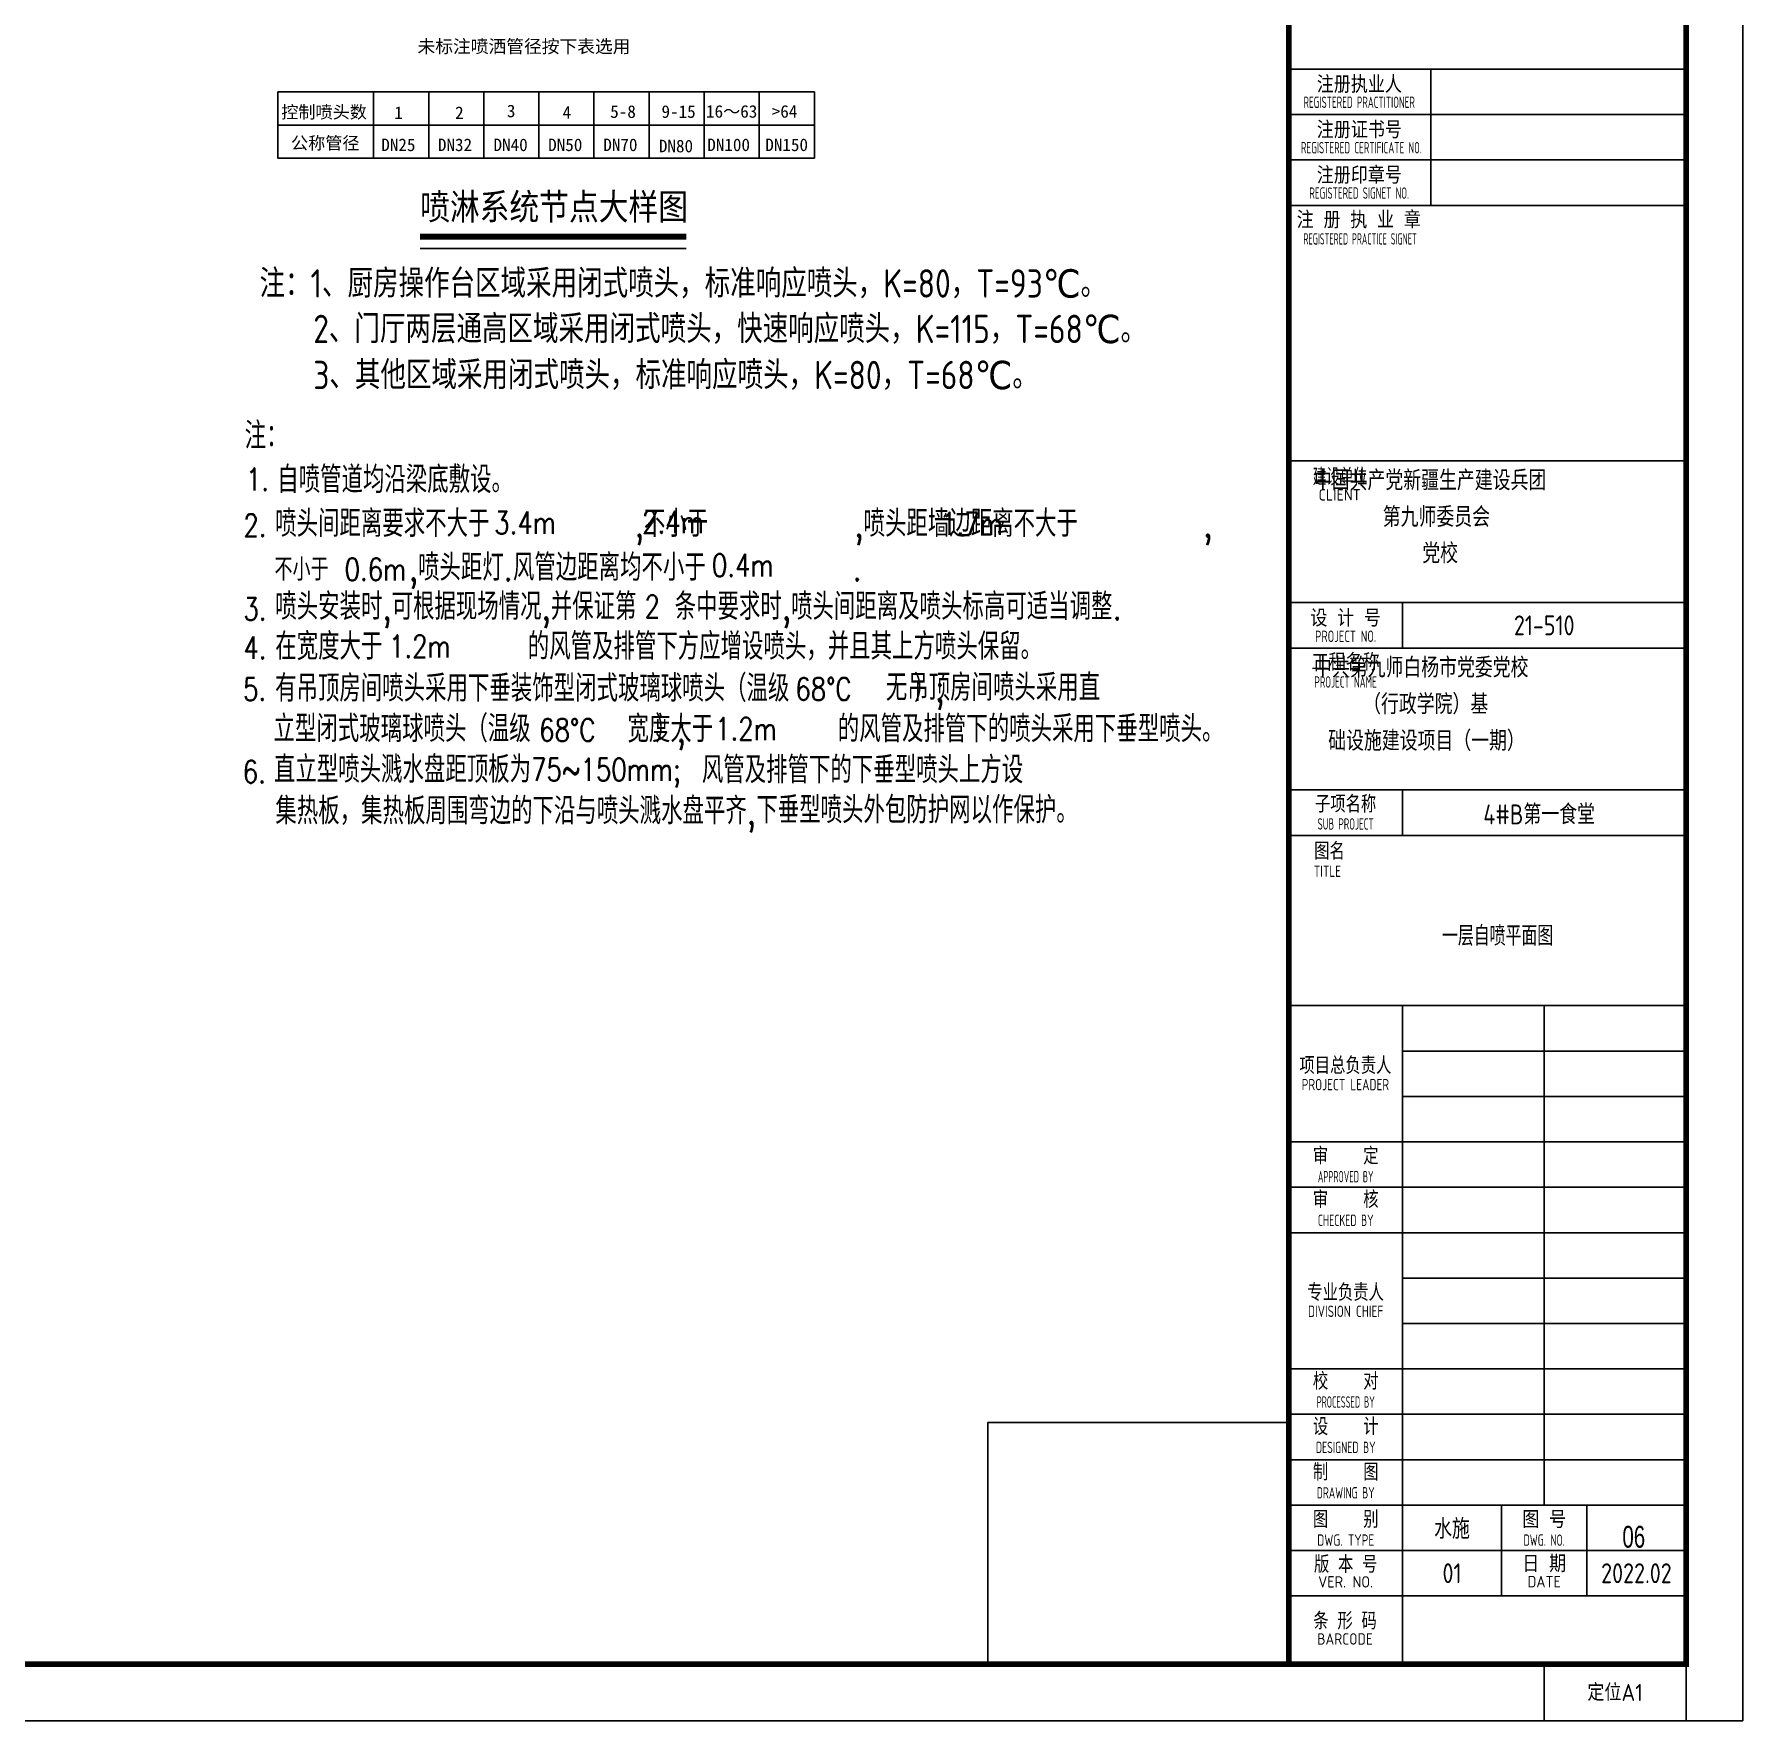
# Model space of a CAD drawing. Extents: x 1475400 to 1714963, y -629303 to -315532.
# Drawn here: x 1642330 to 1672471, y -413725 to -383980 of the extents above; entities that cross this region are included whole.
import ezdxf
from ezdxf.enums import TextEntityAlignment as Align

# ---------------------------------------------------------------- set-up
doc = ezdxf.new("R2010")
doc.units = 0
doc.header["$LTSCALE"] = 1000
for name, color, linetype in [('BTTK', 7, 'Continuous'), ('LGBH_S', 4, 'Continuous'), ('P-ANNO-TXT', 211, 'Continuous'), ('P-SYMB', 3, 'Continuous'), ('PUB_TITLE', 4, 'Continuous'), ('W_DIM', 4, 'Continuous')]:
    doc.layers.add(name, color=color, linetype=linetype)
doc.layers.add('条形码', color=7, linetype='Continuous', plot=False)
doc.layers.add('验收章', color=7, linetype='Continuous', plot=False)
doc.styles.add('_TWT_PIPETEXT', font='SIMPLEX', dxfattribs={"width": 0.8, "height": 2.5, "bigfont": 'HZTXT'})
doc.styles.add('H1', font='')
doc.styles.add('HZ', font='txt.shx', dxfattribs={"width": 0.9, "bigfont": 'hztxt.shx'})
doc.styles.add('HZ(TK)', font='geniso.shx', dxfattribs={"width": 0.9, "bigfont": 'hztxt.shx'})
doc.styles.get("Standard").update_dxf_attribs({"font": 'geniso.shx', "bigfont": 'hztxt.shx'})
doc.styles.add('中西文等高字体', font='HZTXT_E.shx', dxfattribs={"width": 0.7, "bigfont": 'HZTXT.shx'})
doc.styles.get('H1').set_extended_font_data('SimSun')

# ---------------------------------------------------------------- blocks, each defined once
blk = doc.blocks.new('vhtemplate_2019年新竖式图框_A1')
at = {"layer": 'BTTK'}
for p, q in [((831, 291), (761, 291)), ((786, 291), (786, 267)), ((831, 283), (761, 283)), ((831, 275), (761, 275)), ((831, 275), (761, 275)), ((786, 275), (786, 267)), ((831, 267), (761, 267)), ((831, 222), (761, 222)), ((831, 197), (761, 197)), ((781, 197), (781, 189)), ((831, 189), (761, 189)), ((831, 164), (761, 164)), ((781, 164), (781, 156)), ((831, 156), (761, 156)), ((831, 126), (761, 126)), ((781, 126), (781, 10)), ((806, 126), (806, 38)), ((831, 118), (781, 118)), ((831, 110), (781, 110)), ((831, 102), (761, 102)), ((831, 94), (761, 94)), ((831, 86), (761, 86)), ((831, 78), (781, 78)), ((831, 70), (781, 70)), ((831, 62), (761, 62)), ((831, 54), (761, 54)), ((831, 46), (761, 46)), ((831, 38), (761, 38)), ((798.5, 38), (798.5, 22)), ((813.5, 38), (813.5, 22)), ((831, 30), (761, 30)), ((831, 22), (761, 22))]:
    blk.add_line(p, q, dxfattribs=at)
at = {"layer": 'PUB_TITLE', "color": 7}
blk.add_lwpolyline([(0, 594), (841, 594), (841, 0), (0, 0)], close=True, dxfattribs=at)
at = {"layer": 'PUB_TITLE', "const_width": 1}
blk.add_lwpolyline([(25, 10), (831, 10), (831, 584), (25, 584)], close=True, dxfattribs=at)
blk.add_lwpolyline([(761, 10), (761, 584)], dxfattribs=at)
at = {"layer": '条形码'}
blk.add_lwpolyline([(781, 22), (831, 22), (831, 10), (781, 10)], close=True, dxfattribs=at)
at = {"layer": '验收章'}
for points in [[(761, 10), (707.93, 10), (707.93, 52.53), (761, 52.53)], [(806, 10), (831, 10), (831, 0), (806, 0)]]:
    blk.add_lwpolyline(points, close=True, dxfattribs=at)
at = {"layer": 'BTTK', "style": 'HZ(TK)'}
for s, height, p in [('注册执业人', 3, (773.42, 288.31)), ('注册证书号', 3, (773.42, 280.31)), ('注册印章号', 3, (773.42, 272.31)), ('注 册 执 业 章', 3, (773.32, 264.45)), ('CLIENT', 2, (769.95, 215.99)), ('设 计 号', 3, (771, 194.28)), ('工程名称', 3, (771, 186.52)), ('图 号', 3, (806, 35.46)), ('日 期', 3, (806, 27.67)), ('VER. NO.', 2, (771, 24.48)), ('DATE', 2, (806, 24.52))]:
    blk.add_text(s, height=height, dxfattribs=at).set_placement(p, align=Align.MIDDLE_CENTER)
for s, height, width, p in [('REGISTERED PRACTITIONER', 2, 0.65, (773.39, 285.16)), ('REGISTERED CERTIFICATE NO.', 2, 0.65, (773.78, 277.16)), ('REGISTERED SIGNET NO.', 2, 0.65, (773.39, 269.16)), ('REGISTERED PRACTICE SIGNET', 2, 0.59, (773.56, 261.09)), ('建设单位', 3, 0.8, (770.01, 219.17)), ('PROJECT NO.', 2, 0.75, (771, 191.07)), ('PROJECT NAME', 2, 0.65, (771, 183.03)), ('子项名称', 3, 0.9, (771, 161.52)), ('SUB PROJECT', 2, 0.65, (771, 158.01)), ('项目总负责人', 3, 0.9, (770.96, 115.45)), ('PROJECT LEADER', 2, 0.8, (770.96, 112.09)), ('审    定', 3, 0.9, (771.02, 99.52)), ('APPROVED BY', 2, 0.6, (771.02, 95.87)), ('审    核', 3, 0.9, (771.02, 91.83)), ('CHECKED BY', 2, 0.7, (771.02, 88.18)), ('专业负责人', 3, 0.9, (771, 75.48)), ('DIVISION CHIEF', 2, 0.8, (771, 72.15)), ('校    对', 3, 0.9, (771.02, 59.83)), ('PROCESSED BY', 2, 0.6, (771.02, 56.17)), ('设    计', 3, 0.9, (771.02, 51.83)), ('DESIGNED BY', 2, 0.7, (771.02, 48.17)), ('制    图', 3, 0.9, (771.02, 43.83)), ('DRAWING BY', 2, 0.7, (771.02, 40.17)), ('图    别', 3, 0.9, (771.02, 35.5)), ('DWG. TYPE', 2, 0.8, (771.02, 31.84)), ('DWG. NO.', 2, 0.7, (806, 31.84)), ('版 本 号', 3, 0.9, (771.02, 27.57)), ('条 形 码', 3, 0.9, (770.9, 17.6)), ('BARCODE', 2, 0.95, (770.9, 14.42))]:
    blk.add_text(s, height=height, dxfattribs=dict(at, width=width)).set_placement(p, align=Align.MIDDLE_CENTER)
for s, height, width, p in [('图名', 3, 0.9, (765.46, 153.22)), ('TITLE', 2, 0.8, (765.4, 149.68))]:
    blk.add_text(s, height=height, dxfattribs=dict(at, width=width)).set_placement(p, align=Align.MIDDLE_LEFT)
at = {"layer": 'BTTK', "color": 4, "style": 'HZ(TK)', "width": 0.9}
for tag, p in [('合作单位_001', (795.83, 509.44)), ('建设单位_001', (795.85, 207.44)), ('工程名称_001', (795.62, 174.44)), ('子项名称_001', (805.71, 157.94)), ('图纸名称_001', (795.45, 138.94))]:
    blk.add_attdef(tag, p, '', height=3.5, dxfattribs=at)
for tag, p in [('注册证书号', (808.5, 279)), ('注册印章号', (808.5, 271)), ('设计号', (806, 193)), ('图别', (789.75, 34)), ('图号', (822.25, 34)), ('版本号', (789.75, 26)), ('日期', (822.25, 26))]:
    blk.add_attdef(tag, text='', height=3.5, dxfattribs=at).set_placement(p, align=Align.MIDDLE)
at = {"layer": '验收章', "style": 'HZ(TK)'}
blk.add_text('定位A1', height=3, dxfattribs=at).set_placement((818.5, 5), align=Align.MIDDLE_CENTER)

msp = doc.modelspace()

# ---------------------------------------------------------------- linework, layer by layer
at = {"layer": 'P-SYMB', "const_width": 105}
msp.add_lwpolyline([(1649138.5, -387548.3), (1653832.1, -387548.3)], dxfattribs=at)
at = {"layer": 'P-SYMB'}
msp.add_lwpolyline([(1649138.5, -387758.3), (1653832.1, -387758.3)], dxfattribs=at)
at = {"layer": 'W_DIM'}
for p, q in [((1646628.9, -384999.2), (1646628.9, -386165.6)), ((1656093.2, -384999.2), (1646628.9, -384999.2)), ((1656093.2, -386165.6), (1656093.2, -384999.2)), ((1646628.9, -386165.6), (1656093.2, -386165.6))]:
    msp.add_line(p, q, dxfattribs=at)
for points in [[(1648317.2, -386165.6), (1648317.2, -384999.2)], [(1649289.2, -386165.6), (1649289.2, -384999.2)], [(1650261.2, -386165.6), (1650261.2, -384999.2)], [(1651233.2, -386165.6), (1651233.2, -384999.2)], [(1652205.2, -386165.6), (1652205.2, -384999.2)], [(1653177.2, -386165.6), (1653177.2, -384999.2)], [(1654149.2, -386165.6), (1654149.2, -384999.2)], [(1655121.2, -386165.6), (1655121.2, -384999.2)], [(1646628.9, -385582.4), (1656093.2, -385582.4)]]:
    msp.add_lwpolyline(points, dxfattribs=at)

# ---------------------------------------------------------------- block references
ref = msp.add_blockref('vhtemplate_2019年新竖式图框_A1', (1588286.6, -413725), dxfattribs=dict(xscale=100.1, yscale=100.1, zscale=100.1))
ref.add_attrib('建设单位_001', '中国共产党新疆生产建设兵团', (1664904.5, -392024.2), dxfattribs={"layer": 'BTTK', "color": 4, "height": 350.35, "style": 'HZ(TK)', "width": 0.9})
ref.add_attrib('工程名称_001', '中共第九师白杨市党委党校', (1664905.7, -395325.9), dxfattribs={"layer": 'BTTK', "color": 4, "height": 350.35, "style": 'HZ(TK)', "width": 0.9})
ref.add_attrib('子项名称_001', '4#B第一食堂', (1667892.6, -397915), dxfattribs={"layer": 'BTTK', "color": 4, "height": 350.35, "style": 'HZ(TK)', "width": 0.9})
ref.add_attrib('设计号', '21-510', dxfattribs={"layer": 'BTTK', "color": 4, "height": 350.35, "style": 'HZ(TK)', "width": 0.9}).set_placement((1668967.2, -394405.7), align=Align.MIDDLE)
ref.add_attrib('图别', '水施', dxfattribs={"layer": 'BTTK', "color": 4, "height": 350.35, "style": 'HZ(TK)', "width": 0.9}).set_placement((1667340.5, -410321.6), align=Align.MIDDLE)
ref.add_attrib('版本号', '01', dxfattribs={"layer": 'BTTK', "color": 4, "height": 350.35, "style": 'HZ(TK)', "width": 0.9}).set_placement((1667340.5, -411122.4), align=Align.MIDDLE)
ref.add_attrib('日期', '2022.02', dxfattribs={"layer": 'BTTK', "color": 4, "height": 350.35, "style": 'HZ(TK)', "width": 0.9}).set_placement((1670593.8, -411122.4), align=Align.MIDDLE)
ref.add_attrib('建设单位_002', '第九师委员会', (1666119, -392669.7), dxfattribs={"layer": 'BTTK', "color": 4, "height": 350.35, "style": 'HZ(TK)', "width": 0.9})
ref.add_attrib('建设单位_003', '党校', (1666815.3, -393312), dxfattribs={"layer": 'BTTK', "color": 4, "height": 350.35, "style": 'HZ(TK)', "width": 0.9})
ref.add_attrib('工程名称_002', '（行政学院）基', (1665772.8, -395971.4), dxfattribs={"layer": 'BTTK', "color": 4, "height": 350.35, "style": 'HZ(TK)', "width": 0.9})
ref.add_attrib('工程名称_003', '础设施建设项目（一期）', (1665156.7, -396617), dxfattribs={"layer": 'BTTK', "color": 4, "height": 350.35, "style": 'HZ(TK)', "width": 0.9})

# ---------------------------------------------------------------- texts
at = {"color": 1, "char_height": 500, "width": 18244.317, "attachment_point": 1, "style": 'HZ(TK)'}
for s, insert in [('注：1、厨房操作台区域采用闭式喷头，标准响应喷头，K=80，T=93℃。', (1646305.2, -388125.8)), ('2、门厅两层通高区域采用闭式喷头，快速响应喷头，K=115，T=68℃。', (1647253.6, -388928.3)), ('3、其他区域采用闭式喷头，标准响应喷头，K=80，T=68℃。', (1647253.6, -389740.4))]:
    msp.add_mtext(s, dxfattribs=dict(at, insert=insert))
at = {"layer": 'LGBH_S', "style": 'HZ', "width": 0.8}
for s, height, p in [('注：', 472.5, (1646043.6, -391293.3, 157500.2)), ('1.', 396.9, (1646064.2, -392029.7)), ('自喷管道均沿梁底敷设。', 472.5, (1646617.6, -392071.2, -67500.1)), ('喷头间距离要求不大于       ,不小于       ,喷头距墙边距离不大于      ,', 472.5, (1646580.7, -392845.7)), ('3.4m', 396.9, (1650445.1, -392794)), ('2.4m', 396.9, (1653054.1, -392780.7)), ('1.7m', 396.9, (1658328.2, -392812)), ('2.', 396.9, (1646019.9, -392841.4)), ('不小于 0.6m', 396.9, (1646570, -393617.5)), (',喷头距灯.风管边距离均不小于       .', 472.5, (1648939.1, -393619.4)), ('0.4m', 396.9, (1654285.1, -393544.1)), ('3.', 396.9, (1646019.9, -394314.3)), ('喷头安装时,可根据现场情况,并保证第  条中要求时,喷头间距离及喷头标高可适当调整.', 472.5, (1646582.9, -394308.8)), ('2', 396.9, (1653097.4, -394271.9)), ('在宽度大于       的风管及排管下方应增设喷头，并且其上方喷头保留。', 472.5, (1646582.9, -395012.4)), ('4.', 396.9, (1646019.9, -394998.4)), ('1.2m', 396.9, (1648589, -394974.9)), ('5.', 396.9, (1646014.4, -395729.7)), ('有吊顶房间喷头采用下垂装饰型闭式玻璃球喷头（温级      ）;', 472.5, (1646580.1, -395751.5)), ('68%%dC', 396.9, (1655756.7, -395725.7)), ('无吊顶房间喷头采用直', 472.5, (1657353.2, -395737.7)), ('立型闭式玻璃球喷头（温级      ）;', 472.5, (1646552.2, -396464.4)), ('宽度大于      的风管及排管下的喷头采用下垂型喷头。', 472.5, (1652795.5, -396467.1)), ('1.2m', 396.9, (1654341.5, -396429.6)), ('68%%dC', 396.9, (1651237.9, -396449.4)), ('6.', 396.9, (1646009.3, -397186.2)), ('直立型喷头溅水盘距顶板为', 472.5, (1646559, -397182.5)), ('75~150mm;', 396.9, (1651096.1, -397146.9)), ('风管及排管下的下垂型喷头上方设       ', 472.5, (1654107.7, -397189.5)), ('集热板，集热板周围弯边的下沿与喷头溅水盘平齐,', 472.5, (1646584.7, -397913.3)), ('下垂型喷头外包防护网以作保护。', 472.5, (1655068.8, -397897))]:
    msp.add_text(s, height=height, dxfattribs=at).set_placement(p)
at = {"layer": 'P-ANNO-TXT', "color": 1}
for s, height, style, width, p in [('一层自喷平面图', 350, '_TWT_PIPETEXT', 0.8, (1667164.8, -400055.7)), ('06', 385, '中西文等高字体', 0.7, (1670346.6, -410671.6))]:
    msp.add_text(s, height=height, dxfattribs=dict(at, style=style, width=width)).set_placement(p)
at = {"layer": 'P-SYMB', "color": 7}
msp.add_text('喷淋系统节点大样图', height=525, dxfattribs=at).set_placement((1649138.5, -387303.5))
at = {"layer": 'W_DIM', "style": 'H1'}
for s, height, p in [('未标注喷洒管径按下表选用', 229.5, (1649092.3, -384309.3)), ('控制喷头数', 221.54, (1646688.5, -385463.6)), ('1', 221.5, (1648680.9, -385475.7)), ('2', 221.5, (1649755.6, -385475.7)), ('3', 221.5, (1650668.4, -385444.7)), ('4', 221.5, (1651651.5, -385469.5)), ('5-8', 221.54, (1652491.3, -385455.7)), ('9-15', 221.54, (1653395.9, -385455.7)), ('16～63', 221.54, (1654181.6, -385452.7)), ('>64', 221.54, (1655340.7, -385452.7)), ('公称管径', 221.54, (1646860.8, -386010.6)), ('DN25', 221.54, (1648453, -386041.5)), ('DN32', 221.54, (1649451.7, -386041.5)), ('DN40', 221.54, (1650432.8, -386041.5)), ('DN50', 221.54, (1651396.9, -386041.5)), ('DN70', 221.54, (1652369.5, -386041.5)), ('DN80', 221.54, (1653349.9, -386063.2)), ('DN100', 221.54, (1654203.3, -386041.5)), ('DN150', 221.54, (1655226.7, -386041.5))]:
    msp.add_text(s, height=height, dxfattribs=at).set_placement(p)

doc.saveas('drawing.dxf')
